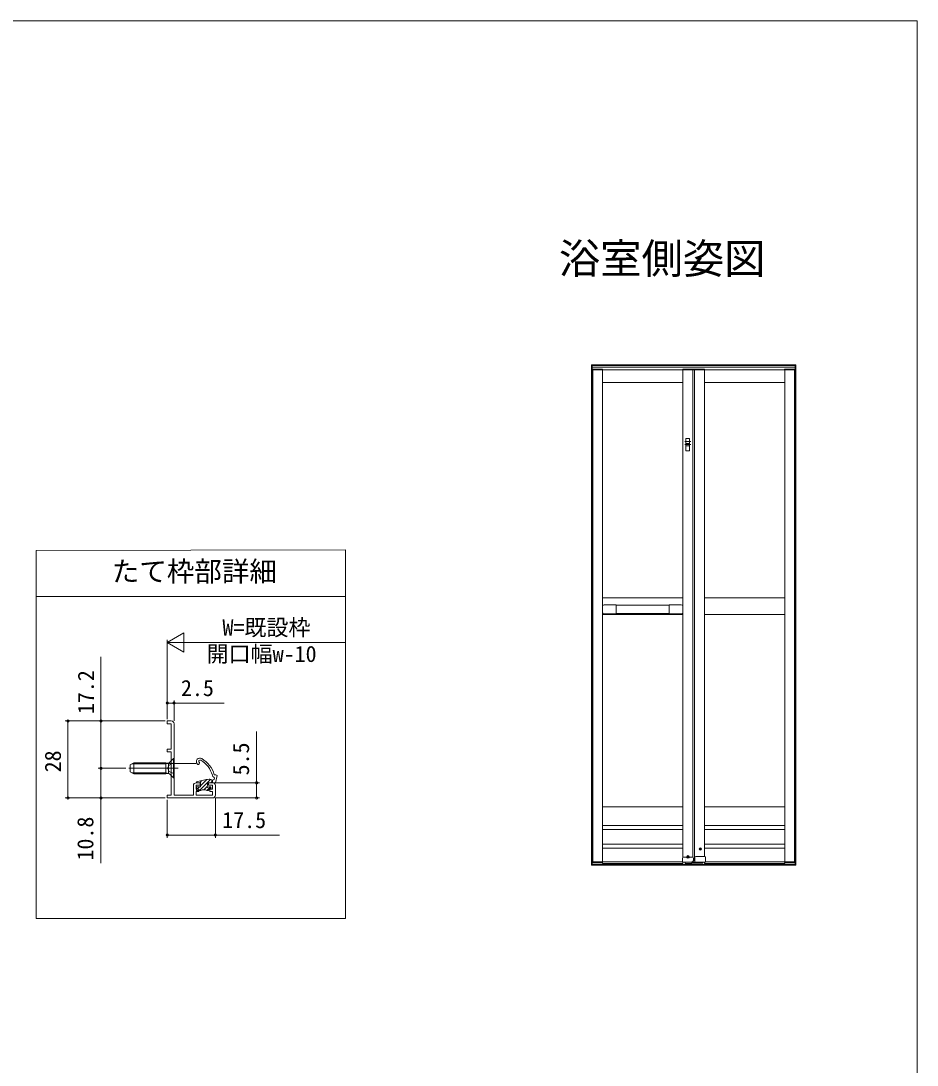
# Model space of a CAD drawing. Units: millimetres, scale not verified. Extents: x -495 to 495, y -800 to 801.
# Drawn here: x 169.4 to 495, y 380.3 to 760 of the extents above; entities that cross this region are included whole.
import ezdxf
from ezdxf.enums import TextEntityAlignment as Align

# ---------------------------------------------------------------- set-up
doc = ezdxf.new("R2010")
doc.units = ezdxf.units.MM
doc.header["$LTSCALE"] = 4
doc.linetypes.add('CHAIN2', pattern=[12, 9, -1, 1, -1])
doc.linetypes.add('DASHED3', pattern=[4, 3, -1])
for name, color, linetype, lineweight in [('0-0_0', 7, 'Continuous', 9), ('0-1_USER1', 3, 'Continuous', 9), ('0-3_YKK_11', 4, 'Continuous', 9), ('0-5_YKK_13', 4, 'Continuous', 9), ('0-6_YKK_D', 6, 'Continuous', 9), ('0-8_YKK_A1', 7, 'Continuous', 18), ('0-9_YSS_KE', 7, 'Continuous', 9)]:
    doc.layers.add(name, color=color, linetype=linetype, lineweight=lineweight)
doc.styles.add('ＭＳ ゴシック', font='')
doc.styles.get('ＭＳ ゴシック').set_extended_font_data('MS Gothic')

msp = doc.modelspace()

# ---------------------------------------------------------------- linework, layer by layer
at = {"layer": '0-0_0'}
for p, q in [((-495, 760), (495, 760)), ((495, 760), (495, -800))]:
    msp.add_line(p, q, dxfattribs=at)
at = {"layer": '0-3_YKK_11'}
for p, q in [((210.433, 490.264), (209.033, 489.564)), ((222.033, 489.885), (209.675, 489.885)), ((222.033, 490.264), (210.433, 490.264)), ((210.433, 490.264), (210.433, 486.264)), ((213.967, 489.948), (232.967, 489.948)), ((222.033, 489.885), (222.983, 490.124)), ((223.033, 486.389), (223.033, 490.139)), ((224.783, 491.764), (223.353, 490.334)), ((225.033, 491.764), (224.783, 491.764)), ((224.783, 491.764), (224.783, 484.764)), ((225.033, 491.764), (225.033, 484.764)), ((233.977, 491.054), (234.056, 490.598)), ((226.533, 488.264), (208.545, 488.264)), ((209.033, 489.564), (209.033, 486.964)), ((209.033, 486.964), (210.433, 486.264)), ((222.033, 486.643), (209.675, 486.643)), ((222.033, 486.264), (210.433, 486.264)), ((222.033, 486.643), (222.983, 486.404)), ((222.033, 486.264), (222.593, 486.404)), ((233.215, 483.318), (236.668, 484.131)), ((233.239, 483.213), (233.384, 483.358)), ((234.231, 480.164), (238.283, 484.216)), ((234.337, 482.964), (235.146, 483.773)), ((234.633, 481.913), (236.9, 484.18)), ((237.814, 484.264), (237.975, 484.264)), ((238.378, 482.964), (239.055, 483.641)), ((238.903, 482.964), (239.083, 483.764)), ((233.233, 480.513), (234.284, 481.564)), ((235.878, 480.464), (236.983, 481.569)), ((236.926, 480.165), (238.284, 481.523))]:
    msp.add_line(p, q, dxfattribs=at)
at = {"layer": '0-3_YKK_11', "linetype": 'DASHED3'}
for p, q in [((223.218, 487.119), (222.609, 488.264)), ((225.033, 486.214), (223.218, 487.119))]:
    msp.add_line(p, q, dxfattribs=at)
at = {"layer": '0-3_YKK_11'}
for points in [[(222.033, 486.264), (222.033, 490.264), (222.593, 490.124)], [(225.033, 484.764), (224.783, 484.764), (223.353, 486.194)], [(237.443, 481.428), (237.694, 481.564), (238.309, 481.564), (238.469, 481.176), (237.457, 480.164), (236.953, 480.164), (236.693, 480.314), (236.433, 480.464), (235.233, 480.464), (234.973, 480.314), (234.713, 480.164), (233.233, 480.164), (233.233, 481.564), (234.633, 481.564), (234.633, 482.964), (233.256, 482.964), (233.215, 483.318)], [(239.625, 485.883), (240.173, 485.814), (240.726, 485.598), (240.133, 482.964), (237.233, 482.964), (237.233, 482.025), (237.097, 481.774)], [(238.72, 483.931), (239.581, 484.154), (239.703, 484.699), (239.527, 485.042)]]:
    msp.add_lwpolyline(points, dxfattribs=at)
at = {"layer": '0-3_YKK_11', "linetype": 'DASHED3'}
msp.add_lwpolyline([(225.033, 490.314), (223.218, 489.409), (222.609, 488.264)], dxfattribs=at)
at = {"layer": '0-3_YKK_11'}
for centre, radius, start, end in [((222.787, 490.9), 0.8, 255.96376, 315), ((234.433, 490.664), 1.3, 59.34193, 218.68218), ((233.809, 490.164), 0.5, 218.68218, 60.29602), ((234.433, 490.664), 0.6, 59.34193, 139.4891), ((229.997, 483.18), 9.3, 15.6814, 59.34193), ((229.997, 483.18), 10, 15.6814, 59.34193), ((222.787, 485.628), 0.8, 45, 104.03624), ((237.814, 479.264), 5, 89.99998, 103.24648), ((237.975, 483.264), 1, 41.81033, 89.99998), ((239.913, 485.964), 1, 195.68142, 247.25421), ((237.233, 481.564), 0.25, 123.05575, 326.94427)]:
    msp.add_arc(centre, radius, start, end, dxfattribs=at)
at = {"layer": '0-5_YKK_13'}
for p, q in [((376.655, 453.079), (376.655, 634.979)), ((376.905, 634.979), (376.905, 453.079)), ((376.905, 634.729), (450.705, 634.729)), ((376.905, 634.129), (450.705, 634.129)), ((450.705, 634.979), (450.705, 453.079)), ((377.205, 633.129), (450.405, 633.129)), ((377.205, 633.129), (377.205, 454.229)), ((380.705, 454.229), (380.705, 633.129)), ((380.705, 632.529), (380.705, 628.529)), ((409.905, 633.429), (417.705, 633.429)), ((409.905, 633.129), (409.905, 633.429)), ((409.905, 633.129), (409.905, 455.803)), ((409.905, 633.129), (417.705, 633.129)), ((413.505, 633.129), (413.505, 633.429)), ((413.505, 633.129), (413.505, 455.875)), ((414.105, 633.129), (414.105, 633.429)), ((414.105, 633.129), (414.105, 455.039)), ((417.705, 633.129), (417.705, 633.429)), ((417.705, 633.129), (417.705, 456.126)), ((446.905, 454.229), (446.905, 633.129)), ((450.405, 633.129), (450.405, 454.229)), ((409.905, 628.529), (380.705, 628.529)), ((446.905, 628.529), (417.705, 628.529)), ((410.95, 603.779), (410.95, 608.079)), ((412.25, 608.179), (411.05, 608.179)), ((412.35, 603.779), (412.35, 608.079)), ((410.95, 606.329), (412.35, 606.329)), ((410.95, 605.529), (412.35, 605.529)), ((411.05, 603.679), (412.25, 603.679)), ((409.905, 550.229), (380.705, 550.229)), ((380.705, 547.124), (380.705, 544.974)), ((385.505, 547.724), (381.305, 547.724)), ((385.705, 547.549), (404.905, 547.549)), ((385.705, 544.574), (385.705, 547.524)), ((404.905, 544.574), (404.905, 547.524)), ((405.105, 547.724), (409.305, 547.724)), ((409.905, 547.124), (409.905, 544.974)), ((446.905, 550.229), (417.705, 550.229)), ((409.905, 544.229), (380.705, 544.229)), ((381.305, 544.374), (385.505, 544.374)), ((385.705, 544.549), (404.905, 544.549)), ((409.305, 544.374), (405.105, 544.374)), ((417.705, 544.229), (446.905, 544.229)), ((380.705, 474.229), (409.905, 474.229)), ((417.705, 474.229), (446.905, 474.229)), ((380.705, 467.429), (409.905, 467.429)), ((417.705, 467.429), (446.905, 467.429)), ((380.705, 466.029), (409.905, 466.029)), ((417.705, 466.029), (446.905, 466.029)), ((380.705, 460.629), (409.905, 460.629)), ((417.705, 460.629), (446.905, 460.629)), ((380.705, 459.229), (409.905, 459.229)), ((411.237, 455.88), (410.107, 455.88)), ((411.88, 456.144), (411.962, 456.144)), ((413.447, 455.88), (412.277, 455.88)), ((413.729, 455.68), (413.732, 455.68)), ((414.303, 454.256), (414.303, 455.826)), ((417.853, 456.126), (414.603, 456.126)), ((416.346, 458.838), (416.428, 458.838)), ((417.705, 459.229), (446.905, 459.229)), ((418.153, 454.23), (418.153, 455.826)), ((376.655, 453.079), (450.955, 453.079)), ((380.705, 453.829), (376.905, 453.829)), ((376.905, 453.329), (450.705, 453.329)), ((409.805, 454.229), (377.205, 454.229)), ((409.807, 454.18), (409.807, 455.58)), ((409.905, 454.129), (409.905, 453.627)), ((409.907, 454.08), (413.147, 454.08)), ((413.096, 454.08), (410.706, 454.08)), ((410.706, 453.58), (410.706, 454.08)), ((413.096, 453.58), (410.706, 453.58)), ((413.096, 453.611), (413.096, 454.08)), ((413.096, 453.611), (413.096, 453.58)), ((413.1, 454.08), (413.146, 454.08)), ((413.15, 454.083), (413.146, 454.08)), ((413.717, 454.651), (413.147, 454.08)), ((413.343, 454.061), (413.343, 454.226)), ((413.343, 453.857), (413.343, 454.061)), ((413.343, 453.826), (413.343, 453.857)), ((413.343, 453.826), (413.343, 453.771)), ((417.153, 453.796), (413.373, 453.796)), ((413.443, 454.326), (413.553, 454.326)), ((413.573, 454.424), (413.573, 454.276)), ((413.596, 453.746), (413.674, 453.746)), ((414.303, 455.237), (413.631, 454.565)), ((413.8, 453.746), (413.674, 453.746)), ((414.077, 455.011), (413.717, 454.651)), ((413.723, 454.126), (416.704, 454.126)), ((416.693, 454.126), (413.723, 454.126)), ((413.747, 455.58), (413.747, 454.722)), ((413.747, 455.28), (413.957, 455.28)), ((413.753, 454.126), (417.153, 454.126)), ((413.8, 453.746), (413.878, 453.746)), ((415.48, 453.746), (413.878, 453.746)), ((414.006, 455.081), (414.005, 455.08)), ((414.107, 455.131), (414.107, 455.13)), ((414.107, 455.082), (414.107, 455.13)), ((414.107, 455.08), (414.107, 455.071)), ((415.48, 453.746), (415.567, 453.746)), ((415.919, 453.746), (415.567, 453.746)), ((415.919, 453.746), (416.006, 453.746)), ((416.599, 453.746), (416.006, 453.746)), ((416.599, 453.746), (416.687, 453.746)), ((416.865, 453.746), (416.687, 453.746)), ((416.718, 454.129), (416.704, 454.126)), ((418.053, 454.129), (416.718, 454.129)), ((416.793, 454.126), (416.793, 454.129)), ((416.865, 453.746), (416.953, 453.746)), ((417.153, 453.746), (416.953, 453.746)), ((417.153, 454.096), (417.153, 454.126)), ((417.153, 454.096), (417.153, 454.061)), ((417.153, 454.037), (417.153, 454.061)), ((417.153, 454.037), (417.153, 453.832)), ((417.153, 453.796), (417.153, 453.832)), ((417.153, 453.771), (417.153, 453.796)), ((417.153, 453.746), (417.153, 453.771)), ((417.705, 454.129), (417.705, 453.627)), ((450.405, 454.229), (418.153, 454.229)), ((446.905, 453.829), (450.705, 453.829))]:
    msp.add_line(p, q, dxfattribs=at)
at = {"layer": '0-5_YKK_13', "linetype": 'CHAIN2'}
for p, q in [((410.622, 607.029), (412.779, 607.029)), ((410.622, 605.929), (412.779, 605.929))]:
    msp.add_line(p, q, dxfattribs=at)
at = {"layer": '0-5_YKK_13'}
for points in [[(450.955, 453.079), (450.955, 634.979), (376.655, 634.979)], [(411.634, 456.226), (411.552, 456.226), (411.552, 456.144), (411.634, 456.144)], [(411.798, 456.308), (411.798, 456.39), (411.716, 456.39), (411.716, 456.308)], [(411.716, 456.062), (411.716, 455.98), (411.798, 455.98), (411.798, 456.062)], [(411.962, 456.144), (411.962, 456.226), (411.88, 456.226)], [(416.1, 458.92), (416.018, 458.92), (416.018, 458.838), (416.1, 458.838)], [(416.264, 459.002), (416.264, 459.084), (416.182, 459.084), (416.182, 459.002)], [(416.182, 458.756), (416.182, 458.674), (416.264, 458.674), (416.264, 458.756)], [(416.428, 458.838), (416.428, 458.92), (416.346, 458.92)], [(380.705, 454.029), (380.705, 453.629), (409.905, 453.627)], [(413.596, 453.746), (413.343, 453.746), (413.343, 453.771)], [(446.905, 454.029), (446.905, 453.629), (417.705, 453.627)], [(418.111, 454.148), (418.109, 454.146), (418.107, 454.145), (418.105, 454.144), (418.103, 454.143), (418.101, 454.141), (418.099, 454.14), (418.097, 454.139), (418.094, 454.138), (418.092, 454.137), (418.09, 454.136), (418.088, 454.135), (418.085, 454.134), (418.083, 454.134), (418.081, 454.133), (418.079, 454.132), (418.076, 454.132), (418.074, 454.131), (418.072, 454.131), (418.071, 454.131), (418.069, 454.13), (418.068, 454.13), (418.066, 454.13), (418.065, 454.13), (418.063, 454.13), (418.062, 454.13), (418.06, 454.129), (418.059, 454.129), (418.057, 454.129), (418.056, 454.129), (418.054, 454.129), (418.053, 454.129)], [(418.153, 454.23), (418.153, 454.228), (418.152, 454.225), (418.152, 454.223), (418.152, 454.22), (418.152, 454.218), (418.151, 454.215), (418.151, 454.213), (418.15, 454.21), (418.15, 454.208), (418.15, 454.206), (418.149, 454.203), (418.148, 454.201), (418.148, 454.199), (418.147, 454.196), (418.146, 454.194), (418.145, 454.192), (418.145, 454.189), (418.144, 454.187), (418.142, 454.185), (418.141, 454.183), (418.14, 454.181), (418.139, 454.178), (418.138, 454.176), (418.136, 454.174), (418.135, 454.172), (418.134, 454.17), (418.132, 454.168), (418.13, 454.166), (418.129, 454.164), (418.127, 454.163), (418.126, 454.161), (418.124, 454.159), (418.122, 454.157), (418.12, 454.156), (418.119, 454.154), (418.117, 454.152), (418.115, 454.151), (418.113, 454.149), (418.111, 454.148)]]:
    msp.add_lwpolyline(points, dxfattribs=at)
for points in [[(377.17, 633.329), (380.74, 633.329), (380.74, 633.129), (377.17, 633.129)], [(450.44, 633.329), (446.87, 633.329), (446.87, 633.129), (450.44, 633.129)], [(377.17, 454.229), (380.74, 454.229), (380.74, 454.029), (377.17, 454.029)], [(450.44, 454.229), (446.87, 454.229), (446.87, 454.029), (450.44, 454.029)]]:
    msp.add_lwpolyline(points, close=True, dxfattribs=at)
for centre in [(411.757, 456.185), (416.223, 458.879)]:
    msp.add_circle(centre, 0.4, dxfattribs=at)
for centre, radius, start, end in [((411.05, 608.079), 0.1, 90, 180), ((412.25, 608.079), 0.1, 0, 90), ((411.05, 603.779), 0.1, 180, 270), ((412.25, 603.779), 0.1, 270, 0), ((381.305, 547.124), 0.6, 90, 180), ((385.505, 547.524), 0.2, 0, 90), ((405.105, 547.524), 0.2, 90, 180), ((409.305, 547.124), 0.6, 0, 90), ((381.305, 544.974), 0.6, 180, 270), ((385.505, 544.574), 0.2, 270, 0), ((405.105, 544.574), 0.2, 180, 270), ((409.305, 544.974), 0.6, 270, 0), ((410.107, 455.58), 0.3, 90, 180), ((411.237, 455.78), 0.1, 36.87001, 90), ((411.757, 456.17), 0.55, 216.87001, 323.13014), ((411.634, 456.308), 0.082, 270, 0), ((411.634, 456.062), 0.082, 0, 90), ((411.88, 456.308), 0.082, 180, 270), ((411.88, 456.062), 0.082, 90, 180), ((412.277, 455.78), 0.1, 90, 143.13014), ((413.447, 455.58), 0.3, 0, 90), ((414.603, 455.826), 0.3, 90, 180), ((416.1, 459.002), 0.082, 270, 0), ((416.1, 458.756), 0.082, 0, 90), ((416.346, 459.002), 0.082, 180, 270), ((416.346, 458.756), 0.082, 90, 180), ((417.853, 455.826), 0.3, 0, 90), ((409.907, 454.18), 0.1, 180, 270), ((413.443, 454.226), 0.1, 90, 180), ((413.373, 453.826), 0.03, 180, 270), ((413.753, 454.326), 0.2, 180, 270), ((413.773, 454.424), 0.2, 135, 180), ((413.723, 454.276), 0.15, 180, 270), ((413.647, 454.722), 0.1, 315, 337.5), ((413.647, 454.722), 0.1, 337.5, 0), ((413.957, 455.13), 0.15, 0.35274, 90), ((414.007, 455.082), 0.1, 315, 0), ((414.453, 454.275), 0.15, 180, 270)]:
    msp.add_arc(centre, radius, start, end, dxfattribs=at)
at = {"layer": '0-6_YKK_D'}
for p, q in [((222.533, 533.948), (228.595, 537.448)), ((228.595, 530.448), (228.595, 537.448)), ((222.533, 506.164), (222.533, 534.948)), ((222.533, 533.948), (228.595, 530.448)), ((222.533, 533.948), (234.657, 533.948)), ((229.533, 533.948), (287.265, 533.948)), ((222.533, 506.164), (222.533, 512.948)), ((225.033, 505.464), (225.033, 512.948)), ((221.833, 505.464), (185.469, 505.464)), ((186.469, 477.464), (186.469, 505.464)), ((221.833, 505.464), (197.469, 505.464)), ((207.545, 488.264), (197.469, 488.264)), ((207.545, 488.264), (197.469, 488.264)), ((240.033, 482.964), (256.033, 482.964)), ((221.833, 477.464), (185.469, 477.464)), ((221.833, 477.464), (197.469, 477.464)), ((222.533, 476.764), (222.533, 462.948)), ((240.033, 477.464), (240.033, 462.948)), ((240.033, 477.464), (256.033, 477.464))]:
    msp.add_line(p, q, dxfattribs=at)
for points in [[(198.469, 488.264), (198.469, 505.464), (198.469, 528.817)], [(222.533, 511.948), (225.033, 511.948), (243.266, 511.948)], [(255.033, 477.464), (255.033, 482.964), (255.033, 501.597)], [(198.469, 488.264), (198.469, 477.464), (198.469, 453.711)], [(222.533, 463.948), (240.033, 463.948), (263.386, 463.948)]]:
    msp.add_lwpolyline(points, dxfattribs=at)
for centre in [(222.533, 511.948), (225.033, 511.948), (186.469, 505.464), (198.469, 505.464), (198.469, 488.264), (198.469, 488.264), (255.033, 482.964), (186.469, 477.464), (198.469, 477.464), (255.033, 477.464), (222.533, 463.948), (240.033, 463.948)]:
    msp.add_circle(centre, 0.425, dxfattribs=at)
at = {"layer": '0-8_YKK_A1'}
for points in [[(174.918, 550.734), (287.265, 550.734), (287.265, 567.698), (174.918, 567.413)], [(174.918, 550.734), (287.265, 550.734), (287.265, 433.67), (174.918, 433.67)]]:
    msp.add_lwpolyline(points, close=True, dxfattribs=at)
at = {"layer": '0-9_YSS_KE'}
for p, q in [((225.033, 478.464), (225.033, 504.464)), ((240.033, 478.464), (240.033, 481.964))]:
    msp.add_line(p, q, dxfattribs=at)
for points in [[(224.033, 505.464), (222.533, 505.464), (222.533, 504.464), (224.033, 504.464), (224.033, 495.264), (222.533, 495.264), (222.533, 494.264), (224.033, 494.264), (224.033, 478.464), (222.533, 478.464), (222.533, 477.464), (239.033, 477.464)], [(239.033, 482.964), (237.533, 482.964), (237.533, 482.164), (239.033, 482.164), (239.033, 480.664), (238.033, 480.664), (238.033, 479.864), (239.033, 479.864), (239.033, 478.464), (233.033, 478.464), (233.033, 479.864), (234.033, 479.864), (234.033, 480.664), (233.033, 480.664), (233.033, 482.164), (234.533, 482.164), (234.533, 482.964), (233.033, 482.964)], [(232.033, 481.964), (232.033, 478.464), (225.033, 478.464)]]:
    msp.add_lwpolyline(points, dxfattribs=at)
for centre, start, end in [((224.033, 504.464), 0.00001, 89.99999), ((233.033, 481.964), 90.00001, 179.99999), ((239.033, 481.964), 0.00001, 89.99999), ((239.033, 478.464), 270.00001, 359.99999)]:
    msp.add_arc(centre, 1, start, end, dxfattribs=at)

# ---------------------------------------------------------------- texts
at = {"layer": '0-1_USER1', "style": 'ＭＳ ゴシック'}
for s, height, p in [('浴室側姿図', 11, (364.873, 664.793)), ('たて枠部詳細', 7.331, (202.4, 554))]:
    msp.add_text(s, height=height, dxfattribs=at).set_placement(p, align=Align.BOTTOM_LEFT)
at = {"layer": '0-6_YKK_D', "style": 'ＭＳ ゴシック'}
for s, p in [('W=既設枠', (242.612, 534.748)), ('開口幅w-10', (236.852, 525.148)), ('2.5', (227.533, 512.748)), ('17.5', (242.533, 464.748))]:
    msp.add_text(s, height=5.865, dxfattribs=at).set_placement(p, align=Align.BOTTOM_LEFT)
for s, p in [('17.2', (197.669, 507.964)), ('28', (185.669, 486.771)), ('5.5', (254.033, 485.664)), ('10.8', (197.469, 454.711))]:
    msp.add_text(s, height=5.865, rotation=90, dxfattribs=at).set_placement(p, align=Align.BOTTOM_LEFT)

doc.saveas('drawing.dxf')
